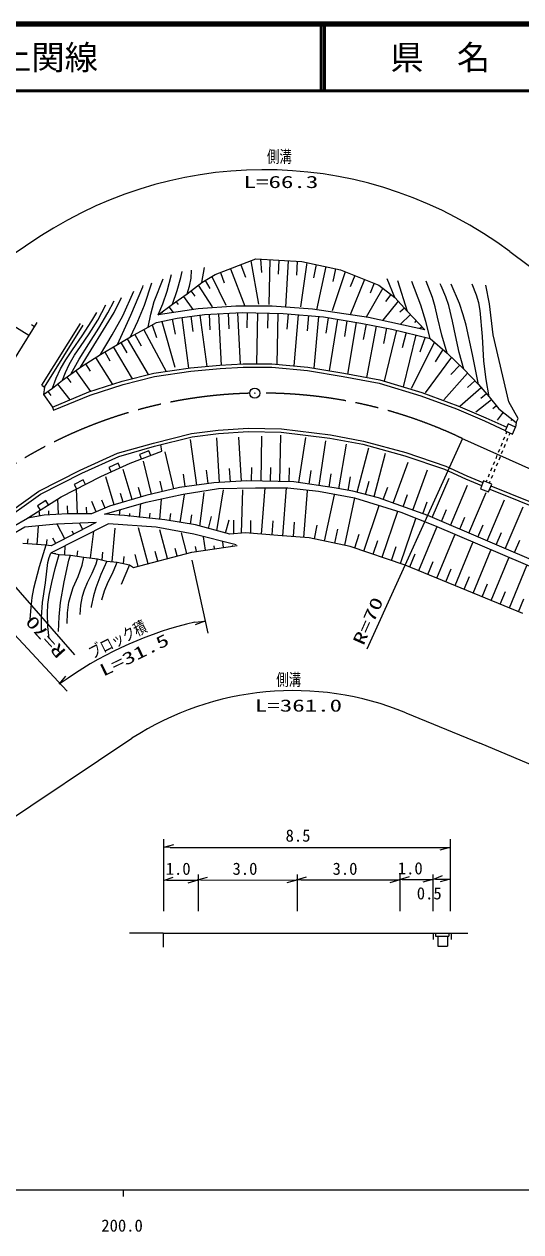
# Model space of a CAD drawing. Units: millimetres, scale not verified. Extents: x 40000 to 680000, y 20000 to 380000.
# Drawn here: x 253142 to 327726, y 198715 to 380000 of the extents above; entities that cross this region are included whole.
import ezdxf
from ezdxf.enums import TextEntityAlignment as Align

# ---------------------------------------------------------------- set-up
doc = ezdxf.new("R2010")
doc.units = ezdxf.units.MM
doc.header["$LTSCALE"] = 1000
doc.linetypes.add('CHAIN', pattern=[18.5, 12, -1.5, 3.5, -1.5])
for name, color, linetype, lineweight in [('M-BGD', 7, 'Continuous', 25), ('M-BMK', 2, 'CHAIN', 13), ('M-BMK-SRVR', 3, 'Continuous', 25), ('M-STR-HTXT', 7, 'Continuous', 13), ('M-TTL', 2, 'Continuous', 140), ('M-TTL-BAND', 7, 'Continuous', 25), ('M-TTL-LINE', 7, 'Continuous', 50)]:
    doc.layers.add(name, color=color, linetype=linetype, lineweight=lineweight)
doc.layers.add('M-TTL-TXT', color=7, linetype='Continuous')
doc.styles.add('ＭＳ ゴシック', font='')
doc.styles.get('ＭＳ ゴシック').set_extended_font_data('MS Gothic')

msp = doc.modelspace()

# ---------------------------------------------------------------- linework, layer by layer
at = {"layer": 'M-BGD'}
for p, q in [((281837, 342406), (287946, 344771)), ((287182, 344475), (288330, 337976)), ((287946, 344771), (294843, 344377)), ((288636, 344731), (288799, 342738)), ((290015, 344652), (289891, 337898)), ((291394, 344574), (291275, 342491)), ((292774, 344495), (292375, 337526)), ((276661, 341988), (276878, 342861)), ((278211, 341863), (278259, 343064)), ((279844, 341236), (280209, 343470)), ((282601, 342702), (283188, 341186)), ((284128, 343293), (286302, 337677)), ((285655, 343884), (286376, 342022)), ((294153, 344416), (294033, 342318)), ((295565, 344221), (294653, 337586)), ((294843, 344377), (300623, 343129)), ((297010, 343909), (296581, 341921)), ((298455, 343597), (297058, 337125)), ((301345, 342841), (299414, 336962)), ((299900, 343285), (299487, 341371)), ((300623, 343129), (306403, 340830)), ((271224, 337827), (272329, 341155)), ((272668, 338389), (273994, 341764)), ((274635, 339905), (275254, 342414)), ((276111, 340033), (276661, 341988)), ((277610, 339530), (279844, 341236)), ((277964, 340690), (278211, 341863)), ((279844, 341236), (281837, 342406)), ((280342, 341528), (281048, 340326)), ((281339, 342114), (283413, 337820)), ((302790, 342267), (302115, 340569)), ((304235, 341692), (302120, 336374)), ((305680, 341117), (305086, 339624)), ((306403, 340830), (308814, 338965)), ((308814, 338965), (307656, 341783)), ((310726, 336852), (309266, 341481)), ((312701, 337824), (311380, 341381)), ((314459, 338964), (313493, 341431)), ((315738, 340739), (315606, 341028)), ((318502, 338056), (317266, 340978)), ((321055, 339326), (320436, 340978)), ((323037, 338005), (322446, 340830)), ((267954, 336235), (269607, 339936)), ((269157, 336302), (270968, 340548)), ((270968, 340548), (271029, 340748)), ((273963, 338024), (274635, 339905)), ((275416, 337946), (276111, 340033)), ((275416, 337945), (277610, 339530)), ((277061, 339134), (278485, 337162)), ((277610, 339530), (277964, 340690)), ((278168, 339956), (278766, 339173)), ((279285, 340809), (281383, 337586)), ((307005, 340364), (304488, 336025)), ((308211, 339431), (307378, 338354)), ((316456, 339084), (315738, 340739)), ((316924, 337768), (316456, 339084)), ((321395, 338169), (321055, 339326)), ((264206, 335569), (265423, 337864)), ((265708, 336646), (266642, 338474)), ((266681, 336727), (267779, 338961)), ((270221, 335430), (271224, 337827)), ((272160, 336458), (272668, 338389)), ((273263, 336361), (273963, 338024)), ((273263, 336361), (275416, 337945)), ((279276, 337283), (273263, 336361)), ((274878, 337549), (275500, 336704)), ((275964, 338342), (276270, 337918)), ((284942, 337677), (279276, 337283)), ((290393, 337677), (284942, 337677)), ((296436, 337217), (290393, 337677)), ((304843, 335969), (296436, 337217)), ((309292, 338437), (306986, 335557)), ((308814, 338965), (310726, 336852)), ((310248, 337380), (309556, 336755)), ((313450, 335347), (312701, 337824)), ((314864, 337561), (314459, 338964)), ((315204, 335997), (314864, 337561)), ((317483, 335439), (316924, 337768)), ((319083, 336356), (318502, 338056)), ((321633, 336992), (321395, 338169)), ((323563, 333342), (323037, 338005)), ((261605, 328521), (266681, 336727)), ((261865, 333213), (263315, 335485)), ((262929, 333539), (264206, 335569)), ((263315, 335485), (264042, 336727)), ((264370, 334389), (265708, 336646)), ((266355, 333349), (267954, 336235)), ((267170, 331934), (269157, 336302)), ((269120, 333071), (270221, 335430)), ((271760, 334493), (272160, 336458)), ((273016, 335201), (276126, 335874)), ((273801, 336757), (273864, 336673)), ((275349, 335706), (275833, 333466)), ((276126, 335874), (280204, 336420)), ((276806, 335965), (277825, 328364)), ((278165, 336147), (278473, 333849)), ((279524, 336329), (280561, 328592)), ((280204, 336420), (285881, 336715)), ((280914, 336457), (281035, 334115)), ((282333, 336531), (282736, 328757)), ((283752, 336604), (283873, 334283)), ((285172, 336678), (285571, 328972)), ((285881, 336715), (292019, 336589)), ((286648, 336699), (286601, 334391)), ((288183, 336667), (288025, 329007)), ((289717, 336636), (289670, 334347)), ((291251, 336604), (291094, 328937)), ((292019, 336589), (298114, 336042)), ((292781, 336520), (292574, 334218)), ((294304, 336384), (293616, 328703)), ((295828, 336247), (295621, 333942)), ((297352, 336110), (296656, 328347)), ((298114, 336042), (303705, 335117)), ((298813, 335927), (298429, 333606)), ((300210, 335695), (298929, 327947)), ((301608, 335464), (301223, 333135)), ((313316, 334130), (304843, 335969)), ((311157, 336398), (309618, 334933)), ((310726, 336852), (313316, 334130)), ((312021, 335491), (311744, 335227)), ((315880, 333302), (315204, 335997)), ((317891, 333270), (317483, 335439)), ((319508, 334814), (319083, 336356)), ((321956, 333106), (321633, 336992)), ((249330, 326006), (255083, 335235)), ((253850, 333258), (251325, 334832)), ((254672, 334576), (254246, 334842)), ((255781, 325785), (261582, 335075)), ((256205, 325520), (262006, 334810)), ((262849, 332036), (264370, 334389)), ((269120, 333071), (271760, 334493)), ((271100, 334137), (274471, 327876)), ((271760, 334493), (273016, 335201)), ((272388, 334847), (273031, 332981)), ((273793, 335370), (275763, 328532)), ((303006, 335233), (301719, 327456)), ((303705, 335117), (308329, 334235)), ((304475, 334970), (304032, 332648)), ((306017, 334676), (304544, 326959)), ((307558, 334382), (307117, 332073)), ((309050, 334059), (307185, 326415)), ((308329, 334235), (314097, 332827)), ((310492, 333707), (309927, 331391)), ((312885, 334584), (312577, 334291)), ((314097, 332827), (313450, 335347)), ((320468, 330398), (319508, 334814)), ((260407, 331115), (261865, 333213)), ((261423, 329729), (262849, 332036)), ((261596, 331619), (262929, 333539)), ((264611, 330431), (266355, 333349)), ((264611, 330431), (267170, 331934)), ((267170, 331934), (269120, 333071)), ((267657, 332218), (268552, 330684)), ((268632, 332787), (271778, 327394)), ((269780, 333426), (270714, 331692)), ((311934, 333355), (310031, 325557)), ((314738, 332274), (311279, 325331)), ((313376, 333003), (312563, 330784)), ((314097, 332827), (316663, 330613)), ((316663, 330613), (315880, 333302)), ((318486, 330704), (317891, 333270)), ((322157, 329415), (321956, 333106)), ((325927, 323293), (323563, 333342)), ((259393, 329620), (260407, 331115)), ((259878, 328914), (260689, 330291)), ((260689, 330291), (261596, 331619)), ((261605, 328521), (264611, 330431)), ((263859, 329953), (266415, 325930)), ((265251, 330806), (266029, 329481)), ((266530, 331558), (269341, 326772)), ((317292, 330009), (313344, 324669)), ((316021, 331167), (314873, 329321)), ((316663, 330613), (319178, 328198)), ((319178, 328198), (318486, 330704)), ((321342, 325884), (320468, 330398)), ((257942, 326854), (258583, 328243)), ((258583, 328243), (259393, 329620)), ((259330, 327703), (259878, 328914)), ((260143, 327465), (261423, 329729)), ((260143, 327465), (261605, 328521)), ((262356, 328999), (263048, 327910)), ((272601, 327604), (278114, 328406)), ((278114, 328406), (282515, 328806)), ((278173, 327910), (282552, 328308)), ((282515, 328806), (286022, 329007)), ((282552, 328308), (286036, 328507)), ((286022, 329007), (290339, 329007)), ((286036, 328507), (290316, 328507)), ((290316, 328507), (295690, 328009)), ((290339, 329007), (295754, 328505)), ((295754, 328505), (301151, 327606)), ((318549, 328802), (317231, 327429)), ((319178, 328198), (321342, 325884)), ((322518, 326640), (322157, 329415)), ((257380, 325353), (257942, 326854)), ((257380, 325353), (258924, 326572)), ((258924, 326572), (259330, 327703)), ((258924, 326572), (260143, 327465)), ((259533, 327018), (260143, 326188)), ((260874, 327993), (263125, 324877)), ((262872, 324796), (267883, 326400)), ((267883, 326400), (272601, 327604)), ((268021, 325919), (272699, 327113)), ((272699, 327113), (278173, 327910)), ((295690, 328009), (301065, 327113)), ((301065, 327113), (306439, 326118)), ((301151, 327606), (306557, 326605)), ((306557, 326605), (312869, 324701)), ((319719, 327619), (316141, 323596)), ((320801, 326462), (319721, 325453)), ((322952, 324072), (322518, 326640)), ((255781, 325785), (256205, 325520)), ((256205, 325520), (256033, 324398)), ((256033, 324398), (257380, 325353)), ((256707, 324876), (257143, 324261)), ((257378, 322499), (262872, 324796)), ((258152, 325962), (260016, 323602)), ((263045, 324326), (268021, 325919)), ((306439, 326118), (312710, 324227)), ((312869, 324701), (318270, 322701)), ((321744, 325431), (318557, 322597)), ((321342, 325884), (322952, 324072)), ((322549, 324525), (321741, 323807)), ((256033, 324398), (257378, 322499)), ((257571, 322037), (263045, 324326)), ((312710, 324227), (318084, 322236)), ((318270, 322701), (322466, 320902)), ((323318, 323615), (320964, 321731)), ((322952, 324072), (324417, 322242)), ((324050, 322699), (323513, 322269)), ((327307, 320797), (325927, 323293)), ((257378, 322499), (257571, 322037)), ((318084, 322236), (322264, 320445)), ((322466, 320902), (325596, 319480)), ((325073, 321733), (324177, 320576)), ((324417, 322242), (327044, 320205)), ((282298, 319051), (286785, 319357)), ((286785, 319357), (291782, 319255)), ((291782, 319255), (299124, 318337)), ((322264, 320445), (325395, 319022)), ((325817, 319986), (325360, 318942)), ((326914, 319505), (325817, 319986)), ((326387, 320715), (326218, 320496)), ((326458, 318462), (326914, 319505)), ((327044, 320205), (326914, 319505)), ((327044, 320205), (327307, 320797)), ((272584, 317113), (278294, 318541)), ((272712, 316630), (278387, 318049)), ((279063, 310814), (278130, 317629)), ((278294, 318541), (282298, 319051)), ((278387, 318049), (282347, 318553)), ((282466, 311215), (282085, 317885)), ((282347, 318553), (286797, 318856)), ((285763, 311403), (285385, 318021)), ((286797, 318856), (291745, 318755)), ((288707, 311408), (288842, 318164)), ((291533, 311351), (291672, 318281)), ((291745, 318755), (299047, 317843)), ((294407, 311194), (295433, 317935)), ((297424, 310735), (298445, 317443)), ((299047, 317843), (304009, 316931)), ((299124, 318337), (304120, 317419)), ((304120, 317419), (310442, 315686)), ((325136, 317590), (325326, 318053)), ((325360, 318942), (326458, 318462)), ((325517, 318515), (325642, 318819)), ((325598, 317399), (325788, 317862)), ((325979, 318324), (326100, 318619)), ((261571, 313034), (267179, 315584)), ((267179, 315584), (272584, 317113)), ((267352, 315113), (272712, 316630)), ((269085, 314096), (273818, 315881)), ((271889, 315955), (270485, 315426)), ((272153, 315253), (271889, 315955)), ((273818, 315881), (273663, 316890)), ((275637, 310261), (274334, 315779)), ((300393, 310267), (301559, 316934)), ((303148, 309731), (304875, 316392)), ((304009, 316931), (310296, 315207)), ((305691, 309072), (307378, 315578)), ((310442, 315686), (316459, 313646)), ((324374, 315741), (324565, 316203)), ((324755, 316666), (324945, 317128)), ((324836, 315550), (325027, 316012)), ((325217, 316475), (325408, 316937)), ((261788, 312584), (267352, 315113)), ((264662, 312079), (269085, 314096)), ((267245, 314081), (265880, 313459)), ((267556, 313399), (267245, 314081)), ((270485, 315426), (270750, 314724)), ((272245, 309460), (271082, 314386)), ((308553, 308101), (310781, 314258)), ((310296, 315207), (316275, 313181)), ((316459, 313646), (319620, 312219)), ((323613, 313892), (323803, 314354)), ((323994, 314816), (324184, 315279)), ((324075, 313701), (324265, 314163)), ((324456, 314625), (324646, 315088)), ((255351, 309873), (261571, 313034)), ((255610, 309444), (261788, 312584)), ((258687, 309053), (264662, 312079)), ((266638, 307838), (265383, 312039)), ((265880, 313459), (266191, 312776)), ((269358, 308651), (268021, 313126)), ((277344, 310579), (277087, 312454)), ((280782, 311050), (280505, 313073)), ((284115, 311309), (284001, 313302)), ((287294, 311436), (287334, 313437)), ((290120, 311380), (290161, 313432)), ((292946, 311323), (292988, 313422)), ((295915, 310965), (296222, 312982)), ((298932, 310505), (299237, 312513)), ((301806, 310020), (302156, 312024)), ((311520, 307028), (313723, 313116)), ((314431, 305930), (316960, 311860)), ((316275, 313181), (319418, 311761)), ((319620, 312219), (322017, 311193)), ((322851, 312042), (323042, 312505)), ((323232, 312967), (323422, 313429)), ((323313, 311851), (323504, 312314)), ((323694, 312776), (323885, 313238)), ((262005, 311574), (260667, 310896)), ((260667, 310896), (261006, 310227)), ((261130, 306505), (261019, 310234)), ((262344, 310905), (262005, 311574)), ((270718, 309057), (270304, 310441)), ((276485, 310461), (271398, 309260)), ((273941, 309861), (273573, 311420)), ((281642, 311168), (276485, 310461)), ((277040, 309453), (282307, 310313)), ((286588, 311450), (281642, 311168)), ((282092, 303958), (283071, 310112)), ((282307, 310313), (287896, 310420)), ((285800, 303595), (285959, 310112)), ((293653, 311309), (286588, 311450)), ((287896, 310420), (292733, 310420)), ((288783, 303461), (289327, 310385)), ((291971, 303210), (292538, 310418)), ((292733, 310420), (297354, 309883)), ((299686, 310390), (293653, 311309)), ((302512, 309896), (299686, 310390)), ((304420, 309401), (304937, 311398)), ((307069, 308638), (307741, 310495)), ((317170, 304761), (319738, 310781)), ((319418, 311761), (321836, 310726)), ((322113, 311440), (321657, 310267)), ((321657, 310267), (322891, 309787)), ((323348, 310960), (322113, 311440)), ((322536, 311276), (322661, 311580)), ((322891, 309787), (323348, 310960)), ((323002, 311095), (323123, 311389)), ((323059, 310217), (340365, 303193)), ((323240, 310683), (340561, 303653)), ((248723, 305183), (255351, 309873)), ((249019, 304780), (255610, 309444)), ((253664, 305869), (258687, 309053)), ((256408, 308496), (255141, 307693)), ((256809, 307862), (256408, 308496)), ((258276, 306421), (258207, 308748)), ((263944, 306787), (263294, 308332)), ((265286, 307352), (264786, 308541)), ((265217, 306443), (271451, 308270)), ((271398, 309260), (265958, 307635)), ((267998, 308244), (267609, 309546)), ((271451, 308270), (277040, 309453)), ((273493, 305655), (273784, 308709)), ((276557, 305207), (277232, 309358)), ((279512, 304656), (280184, 309675)), ((295160, 302959), (295711, 309972)), ((297354, 309883), (302728, 308915)), ((298254, 302413), (299719, 309368)), ((301318, 301768), (302817, 308888)), ((306327, 308907), (302512, 309896)), ((302728, 308915), (309715, 306766)), ((309718, 307706), (306327, 308907)), ((310036, 307564), (310701, 309401)), ((313004, 306491), (313661, 308307)), ((319910, 303592), (322516, 309701)), ((322649, 302424), (325290, 308615)), ((255141, 307693), (255542, 307059)), ((255519, 306187), (255386, 306960)), ((259670, 306505), (256137, 306293)), ((256850, 306336), (256832, 306955)), ((259702, 306505), (259666, 307706)), ((263273, 306505), (259670, 306505)), ((262559, 306505), (262529, 307488)), ((265958, 307635), (263273, 306505)), ((268227, 306228), (265217, 306443)), ((265970, 306372), (265978, 306462)), ((267475, 306228), (267560, 307130)), ((268979, 306085), (269022, 306536)), ((270484, 305942), (270684, 308046)), ((271989, 305798), (272064, 306584)), ((275016, 305458), (275192, 306536)), ((304153, 300908), (306468, 307765)), ((306911, 299976), (309252, 306908)), ((309715, 306766), (314766, 304723)), ((313746, 306222), (309718, 307706)), ((315800, 305346), (316565, 307138)), ((325389, 301255), (328065, 307528)), ((240996, 298577), (253664, 305869)), ((257989, 304940), (253256, 304475)), ((256137, 306293), (253664, 305869)), ((254282, 305975), (254264, 306081)), ((255086, 301858), (255320, 304678)), ((265826, 305018), (257186, 300640)), ((263964, 305173), (257213, 301681)), ((263964, 305173), (257989, 304940)), ((259238, 302729), (258092, 304944)), ((261938, 304125), (261447, 305075)), ((263289, 304824), (263240, 304919)), ((272965, 304475), (265826, 305018)), ((274246, 305583), (268227, 306228)), ((278868, 304831), (274246, 305583)), ((278097, 304956), (278327, 306369)), ((284027, 303434), (278868, 304831)), ((280802, 304307), (281290, 306109)), ((283382, 303608), (283914, 305574)), ((284618, 303487), (284649, 305546)), ((287188, 303586), (287201, 305512)), ((290377, 303335), (290544, 305455)), ((293566, 303084), (293734, 305222)), ((296723, 302735), (297157, 304795)), ((309670, 299045), (311956, 305816)), ((341142, 294535), (313746, 306222)), ((314766, 304723), (340942, 293540)), ((318540, 304177), (319316, 305996)), ((321280, 303008), (322067, 304853)), ((253256, 304475), (241539, 297724)), ((257888, 302030), (257460, 302858)), ((260588, 303427), (260343, 303902)), ((263125, 299879), (263617, 303899)), ((266338, 299330), (266813, 304336)), ((271743, 299004), (270308, 304407)), ((278629, 303466), (272965, 304475)), ((274665, 299780), (273522, 304086)), ((277588, 300556), (276773, 303625)), ((284992, 301836), (278629, 303466)), ((280367, 301053), (280071, 303060)), ((286391, 303649), (284027, 303434)), ((291228, 303219), (286391, 303649)), ((295957, 302896), (291228, 303219)), ((302084, 301607), (295957, 302896)), ((299786, 302090), (300231, 304204)), ((302773, 301374), (303464, 303419)), ((312400, 297972), (315085, 304491)), ((315120, 296851), (317795, 303343)), ((324019, 301839), (324817, 303709)), ((256383, 301782), (252959, 302035)), ((253668, 301976), (253731, 302744)), ((256383, 301782), (255408, 298525)), ((257213, 301681), (256383, 301782)), ((256504, 301740), (256581, 302664)), ((259257, 300344), (259326, 301725)), ((261096, 300154), (261215, 300955)), ((276127, 300168), (275833, 301274)), ((278319, 300750), (285147, 301759)), ((279002, 300851), (278890, 301604)), ((281733, 301254), (281669, 301684)), ((283099, 301456), (282972, 302316)), ((284464, 301658), (284452, 301744)), ((310360, 298812), (302084, 301607)), ((305532, 300442), (306230, 302510)), ((308291, 299511), (308987, 301573)), ((317841, 295730), (320504, 302196)), ((320561, 294610), (323213, 301048)), ((326759, 300671), (327567, 302565)), ((256354, 296150), (256714, 299169)), ((256714, 299169), (256889, 299945)), ((256889, 299945), (257147, 300566)), ((257147, 300566), (257186, 300640)), ((257186, 300640), (258412, 300387)), ((257799, 300513), (257829, 300660)), ((257820, 298301), (258412, 300387)), ((258412, 300387), (260103, 300302)), ((259172, 296286), (259872, 299546)), ((259872, 299546), (260102, 300302)), ((260103, 300302), (262089, 300006)), ((261854, 298785), (262089, 300006)), ((262089, 300006), (264161, 299753)), ((263967, 299013), (264161, 299753)), ((264161, 299753), (265556, 299414)), ((265556, 299414), (264670, 297401)), ((264858, 299583), (264939, 300731)), ((265556, 299414), (267120, 299245)), ((267026, 298990), (267120, 299245)), ((267120, 299245), (268980, 298823)), ((268050, 299034), (268159, 300106)), ((269551, 298422), (278319, 300750)), ((270281, 298616), (269808, 300399)), ((273204, 299392), (272817, 300851)), ((311040, 298532), (311847, 300492)), ((313760, 297411), (314564, 299363)), ((323281, 293489), (325923, 299901)), ((255408, 298525), (254563, 295309)), ((257275, 296170), (257820, 298301)), ((261236, 297075), (261854, 298785)), ((262669, 296212), (263362, 297569)), ((263362, 297569), (263967, 299013)), ((264670, 297401), (263909, 295402)), ((265767, 296298), (266406, 297544)), ((266406, 297544), (267026, 298990)), ((268980, 298823), (267712, 295906)), ((268980, 298823), (269551, 298422)), ((328042, 291528), (310360, 298812)), ((316480, 296291), (317281, 298234)), ((326002, 292368), (328632, 298753)), ((255889, 293176), (256354, 296150)), ((256889, 294275), (257275, 296170)), ((258623, 293200), (259172, 296286)), ((260524, 295447), (261236, 297075)), ((262202, 295103), (262669, 296212)), ((265214, 294921), (265767, 296298)), ((319201, 295170), (319998, 297106)), ((321921, 294049), (322715, 295977)), ((254302, 293934), (254123, 292418)), ((254563, 295309), (254302, 293934)), ((256702, 292886), (256889, 294275)), ((259870, 293221), (260132, 294311)), ((260132, 294311), (260524, 295447)), ((261675, 292784), (261916, 294159)), ((261916, 294159), (262202, 295103)), ((263554, 294166), (263220, 292601)), ((263909, 295402), (263554, 294166)), ((264795, 293581), (265214, 294921)), ((324642, 292929), (325432, 294848)), ((327362, 291808), (328149, 293720)), ((254123, 292418), (254015, 290664)), ((255764, 290983), (255889, 293176)), ((256629, 291583), (256702, 292886)), ((258405, 291046), (258623, 293200)), ((259676, 291637), (259870, 293221)), ((261540, 291383), (261675, 292784)), ((263220, 292601), (263188, 292439)), ((255748, 288973), (255764, 290983)), ((256710, 289587), (256629, 291583)), ((258285, 288846), (258405, 291046)), ((259595, 290030), (259676, 291637)), ((256890, 287790), (256710, 289587)), ((274023, 243565), (268979, 243565)), ((274023, 243565), (319745, 243565)), ((274023, 243565), (274023, 241437)), ((314583, 243567), (314583, 242601)), ((314893, 243565), (314893, 243118)), ((314893, 243118), (316930, 243118)), ((315239, 243101), (315239, 241617)), ((316689, 243118), (316689, 241617)), ((316930, 243565), (316930, 243118)), ((317241, 243565), (317241, 242601)), ((315239, 241617), (316689, 241617))]:
    msp.add_line(p, q, dxfattribs=at)
at = {"layer": 'M-BMK'}
msp.add_line((318822, 317843), (365937, 296848), dxfattribs=at)
for start, end in [(91.46776, 131.93889), (64.47879, 90.23998)]:
    msp.add_arc((288819, 254615), 70000, start, end, dxfattribs=at)
at = {"layer": 'M-BMK-SRVR'}
for radius in [750, 30]:
    msp.add_circle((287775, 324607), radius, dxfattribs=at)
at = {"layer": 'M-STR-HTXT'}
for p, q in [((255499, 348103), (247636, 342862)), ((326072, 345857), (334309, 339679)), ((318978, 317785), (304617, 286200)), ((242035, 306685), (260727, 285307)), ((278326, 299532), (280724, 288592)), ((249702, 290541), (259593, 279900)), ((278776, 290241), (280274, 290391)), ((280274, 290391), (278824, 289824)), ((258394, 280949), (259410, 282131)), ((259743, 281849), (258394, 280949)), ((310441, 276639), (321582, 272076)), ((196148, 224031), (269333, 272798)), ((372927, 250233), (321582, 272076)), ((274083, 257645), (274083, 246834)), ((317122, 257645), (317122, 246834)), ((274111, 256438), (275615, 256844)), ((275086, 256429), (274111, 256438)), ((275086, 256429), (315121, 256429)), ((315121, 256429), (317080, 256415)), ((317080, 256415), (315577, 256006)), ((279248, 252343), (279248, 246834)), ((294052, 251537), (295538, 252004)), ((294122, 252343), (294122, 246834)), ((309491, 251617), (310991, 252037)), ((309547, 252343), (309547, 246834)), ((314504, 251617), (315954, 252184)), ((314506, 252343), (314506, 246834)), ((274052, 251457), (275521, 251975)), ((274580, 251492), (274052, 251457)), ((274580, 251492), (279244, 251492)), ((279244, 251492), (277744, 251072)), ((279185, 251537), (280680, 251974)), ((279675, 251542), (279185, 251537)), ((279675, 251542), (294093, 251519)), ((294093, 251519), (292593, 251101)), ((294727, 251558), (294052, 251537)), ((294727, 251558), (309531, 251537)), ((309531, 251537), (308030, 251119)), ((309892, 251617), (309491, 251617)), ((309892, 251617), (314504, 251617)), ((314504, 251617), (313004, 251197)), ((314905, 251657), (314504, 251617)), ((314905, 251657), (317110, 251657)), ((317110, 251657), (315610, 251237))]:
    msp.add_line(p, q, dxfattribs=at)
for centre, radius, start, end in [((289184, 296663), 61488, 53.13513, 123.21863), ((291468, 235678), 56020, 103.09546, 124.49414), ((293560, 235396), 44563, 67.74072, 122.93384)]:
    msp.add_arc(centre, radius, start, end, dxfattribs=at)
at = {"layer": 'M-TTL'}
msp.add_line((680000, 380000), (40000, 380000), dxfattribs=at)
at = {"layer": 'M-TTL-BAND'}
for p, q in [((40000, 205000), (579000, 205000)), ((268000, 205000), (268000, 204000))]:
    msp.add_line(p, q, dxfattribs=at)
at = {"layer": 'M-TTL-LINE'}
for p, q in [((297750, 380000), (297750, 370000)), ((298250, 380000), (298250, 370000)), ((40000, 370000), (680000, 370000))]:
    msp.add_line(p, q, dxfattribs=at)

# ---------------------------------------------------------------- texts
at = {"layer": 'M-STR-HTXT', "style": 'ＭＳ ゴシック'}
for s, width, p in [('側溝', 0.75, (289598, 358656)), ('L=66.3', 1.5, (286092, 354848)), ('側溝', 0.75, (290993, 280136)), ('L=361.0', 1.5, (287786, 276254))]:
    msp.add_text(s, height=1833, dxfattribs=dict(at, width=width)).set_placement(p, align=Align.BOTTOM_LEFT)
for s, rotation, width, p in [('R=70', 66, 1.5, (304597, 286407)), ('R=70', 132, 1.5, (259928, 286220)), ('ブロック積', 27, 0.75, (263663, 284199)), ('L=31.5', 26, 1.5, (265273, 281534))]:
    msp.add_text(s, height=1833, rotation=rotation, dxfattribs=dict(at, width=width)).set_placement(p, align=Align.BOTTOM_LEFT)
for s, p in [('8.5', (292397, 256733)), ('1.0', (274396, 251757)), ('3.0', (284431, 251757)), ('3.0', (299450, 251757)), ('1.0', (309250, 251822)), ('0.5', (312098, 248067))]:
    msp.add_text(s, height=1833, dxfattribs=at).set_placement(p, align=Align.BOTTOM_LEFT)
at = {"layer": 'M-TTL-BAND', "style": 'ＭＳ ゴシック'}
msp.add_text('200.0', height=1833, dxfattribs=at).set_placement((267844, 198195), align=Align.BOTTOM_CENTER)
at = {"layer": 'M-TTL-TXT', "style": 'ＭＳ ゴシック'}
msp.add_text('主要地方道 光上関線', height=3666, dxfattribs=at).set_placement((216734, 375000), align=Align.MIDDLE_LEFT)
msp.add_text('県\u3000名', height=3666, dxfattribs=at).set_placement((315625, 375000), align=Align.MIDDLE_CENTER)

doc.saveas('drawing.dxf')
